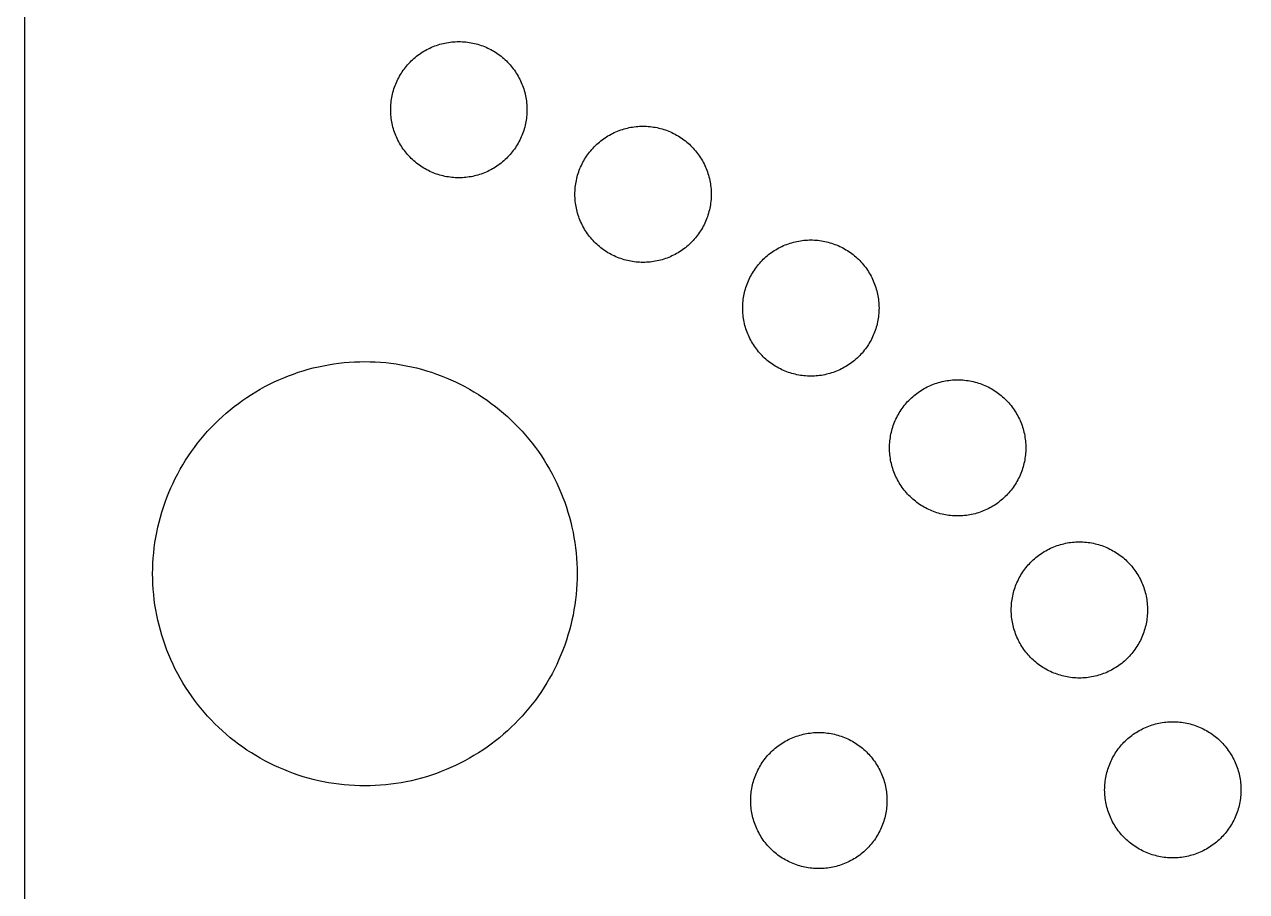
# Model space of a CAD drawing. Extents: x 6 to 66, y 0 to 129.
# Drawn here: x 5.58 to 32.94, y 27.06 to 46.48 of the extents above; entities that cross this region are included whole.
import ezdxf

# ---------------------------------------------------------------- set-up
doc = ezdxf.new("R2010")
doc.units = 0

msp = doc.modelspace()

# ---------------------------------------------------------------- linework, layer by layer
at = {"color": 34, "true_color": 0x008000}
for points in [[(5.583936, 0.3175, 0), (66.204084, 0.3175, 0), (66.204084, 128.817624, 0), (5.583936, 128.817624, 0), (5.583936, 0.3175, 0)], [(13.781786, 44.569634, 0), (13.782294, 44.609004, 0), (13.783818, 44.64812, 0), (13.786358, 44.687236, 0), (13.789914, 44.726352, 0), (13.794486, 44.765468, 0), (13.800074, 44.80433, 0), (13.806424, 44.842938, 0), (13.814044, 44.881546, 0), (13.82268, 44.9199, 0), (13.832078, 44.958, 0), (13.842492, 44.995846, 0), (13.853922, 45.033438, 0), (13.866368, 45.070776, 0), (13.87983, 45.107606, 0), (13.894054, 45.144182, 0), (13.909294, 45.18025, 0), (13.92555, 45.216064, 0), (13.942568, 45.25137, 0), (13.960602, 45.286422, 0), (13.979652, 45.320712, 0), (13.999464, 45.354748, 0), (14.020038, 45.388022, 0), (14.041628, 45.421042, 0), (14.06398, 45.4533, 0), (14.087094, 45.48505, 0), (14.11097, 45.516038, 0), (14.135862, 45.546518, 0), (14.161262, 45.57649, 0), (14.187678, 45.605446, 0), (14.214602, 45.633894, 0), (14.242542, 45.661834, 0), (14.27099, 45.688758, 0), (14.299946, 45.715174, 0), (14.329918, 45.740574, 0), (14.360398, 45.765466, 0), (14.391386, 45.789342, 0), (14.423136, 45.812456, 0), (14.455394, 45.834808, 0), (14.488414, 45.856398, 0), (14.521688, 45.876972, 0), (14.555724, 45.896784, 0), (14.590014, 45.915834, 0), (14.625066, 45.933868, 0), (14.660372, 45.950886, 0), (14.696186, 45.967142, 0), (14.732254, 45.982382, 0), (14.76883, 45.996606, 0), (14.80566, 46.010068, 0), (14.842998, 46.022514, 0), (14.88059, 46.033944, 0), (14.918436, 46.044358, 0), (14.956536, 46.053756, 0), (14.99489, 46.062392, 0), (15.033498, 46.070012, 0), (15.072106, 46.076362, 0), (15.110968, 46.08195, 0), (15.150084, 46.086522, 0), (15.1892, 46.090078, 0), (15.228316, 46.092618, 0), (15.267432, 46.094142, 0), (15.306802, 46.09465, 0), (15.346172, 46.094142, 0), (15.385288, 46.092618, 0), (15.424404, 46.090078, 0), (15.46352, 46.086522, 0), (15.502636, 46.08195, 0), (15.541498, 46.076362, 0), (15.580106, 46.070012, 0), (15.618714, 46.062392, 0), (15.657068, 46.053756, 0), (15.695168, 46.044358, 0), (15.733014, 46.033944, 0), (15.770606, 46.022514, 0), (15.807944, 46.010068, 0), (15.844774, 45.996606, 0), (15.88135, 45.982382, 0), (15.917418, 45.967142, 0), (15.953232, 45.950886, 0), (15.988538, 45.933868, 0), (16.02359, 45.915834, 0), (16.05788, 45.896784, 0), (16.091916, 45.876972, 0), (16.12519, 45.856398, 0), (16.15821, 45.834808, 0), (16.190468, 45.812456, 0), (16.222218, 45.789342, 0), (16.253206, 45.765466, 0), (16.283686, 45.740574, 0), (16.313658, 45.715174, 0), (16.342614, 45.688758, 0), (16.371062, 45.661834, 0), (16.399002, 45.633894, 0), (16.425926, 45.605446, 0), (16.452342, 45.57649, 0), (16.477742, 45.546518, 0), (16.502634, 45.516038, 0), (16.52651, 45.48505, 0), (16.549624, 45.4533, 0), (16.571976, 45.421042, 0), (16.593566, 45.388022, 0), (16.61414, 45.354748, 0), (16.633952, 45.320712, 0), (16.653002, 45.286422, 0), (16.671036, 45.25137, 0), (16.688054, 45.216064, 0), (16.70431, 45.18025, 0), (16.71955, 45.144182, 0), (16.733774, 45.107606, 0), (16.747236, 45.070776, 0), (16.759682, 45.033438, 0), (16.771112, 44.995846, 0), (16.781526, 44.958, 0), (16.790924, 44.9199, 0), (16.79956, 44.881546, 0), (16.80718, 44.842938, 0), (16.81353, 44.80433, 0), (16.819118, 44.765468, 0), (16.82369, 44.726352, 0), (16.827246, 44.687236, 0), (16.829786, 44.64812, 0), (16.83131, 44.609004, 0), (16.831818, 44.569634, 0), (16.83131, 44.530264, 0), (16.829786, 44.491148, 0), (16.827246, 44.452032, 0), (16.82369, 44.412916, 0), (16.819118, 44.3738, 0), (16.81353, 44.334938, 0), (16.80718, 44.29633, 0), (16.79956, 44.257722, 0), (16.790924, 44.219368, 0), (16.781526, 44.181268, 0), (16.771112, 44.143422, 0), (16.759682, 44.10583, 0), (16.747236, 44.068492, 0), (16.733774, 44.031662, 0), (16.71955, 43.995086, 0), (16.70431, 43.959018, 0), (16.688054, 43.923204, 0), (16.671036, 43.887898, 0), (16.653002, 43.852846, 0), (16.633952, 43.818556, 0), (16.61414, 43.78452, 0), (16.593566, 43.751246, 0), (16.571976, 43.718226, 0), (16.549624, 43.685968, 0), (16.52651, 43.654218, 0), (16.502634, 43.62323, 0), (16.477742, 43.59275, 0), (16.452342, 43.562778, 0), (16.425926, 43.533822, 0), (16.399002, 43.505374, 0), (16.371062, 43.477434, 0), (16.342614, 43.45051, 0), (16.313658, 43.424094, 0), (16.283686, 43.398694, 0), (16.253206, 43.373802, 0), (16.222218, 43.349926, 0), (16.190468, 43.326812, 0), (16.15821, 43.30446, 0), (16.12519, 43.28287, 0), (16.091916, 43.262296, 0), (16.05788, 43.242484, 0), (16.02359, 43.223434, 0), (15.988538, 43.2054, 0), (15.953232, 43.188382, 0), (15.917418, 43.172126, 0), (15.88135, 43.156886, 0), (15.844774, 43.142662, 0), (15.807944, 43.1292, 0), (15.770606, 43.116754, 0), (15.733014, 43.105324, 0), (15.695168, 43.09491, 0), (15.657068, 43.085512, 0), (15.618714, 43.076876, 0), (15.580106, 43.069256, 0), (15.541498, 43.062906, 0), (15.502636, 43.057318, 0), (15.46352, 43.052746, 0), (15.424404, 43.04919, 0), (15.385288, 43.04665, 0), (15.346172, 43.045126, 0), (15.306802, 43.044618, 0), (15.267432, 43.045126, 0), (15.228316, 43.04665, 0), (15.1892, 43.04919, 0), (15.150084, 43.052746, 0), (15.110968, 43.057318, 0), (15.072106, 43.062906, 0), (15.033498, 43.069256, 0), (14.99489, 43.076876, 0), (14.956536, 43.085512, 0), (14.918436, 43.09491, 0), (14.88059, 43.105324, 0), (14.842998, 43.116754, 0), (14.80566, 43.1292, 0), (14.76883, 43.142662, 0), (14.732254, 43.156886, 0), (14.696186, 43.172126, 0), (14.660372, 43.188382, 0), (14.625066, 43.2054, 0), (14.590014, 43.223434, 0), (14.555724, 43.242484, 0), (14.521688, 43.262296, 0), (14.488414, 43.28287, 0), (14.455394, 43.30446, 0), (14.423136, 43.326812, 0), (14.391386, 43.349926, 0), (14.360398, 43.373802, 0), (14.329918, 43.398694, 0), (14.299946, 43.424094, 0), (14.27099, 43.45051, 0), (14.242542, 43.477434, 0), (14.214602, 43.505374, 0), (14.187678, 43.533822, 0), (14.161262, 43.562778, 0), (14.135862, 43.59275, 0), (14.11097, 43.62323, 0), (14.087094, 43.654218, 0), (14.06398, 43.685968, 0), (14.041628, 43.718226, 0), (14.020038, 43.751246, 0), (13.999464, 43.78452, 0), (13.979652, 43.818556, 0), (13.960602, 43.852846, 0), (13.942568, 43.887898, 0), (13.92555, 43.923204, 0), (13.909294, 43.959018, 0), (13.894054, 43.995086, 0), (13.87983, 44.031662, 0), (13.866368, 44.068492, 0), (13.853922, 44.10583, 0), (13.842492, 44.143422, 0), (13.832078, 44.181268, 0), (13.82268, 44.219368, 0), (13.814044, 44.257722, 0), (13.806424, 44.29633, 0), (13.800074, 44.334938, 0), (13.794486, 44.3738, 0), (13.789914, 44.412916, 0), (13.786358, 44.452032, 0), (13.783818, 44.491148, 0), (13.782294, 44.530264, 0), (13.781786, 44.569634, 0)], [(17.905476, 42.674794, 0), (17.905984, 42.714164, 0), (17.907508, 42.75328, 0), (17.910048, 42.792396, 0), (17.913604, 42.831512, 0), (17.918176, 42.870628, 0), (17.923764, 42.90949, 0), (17.930114, 42.948098, 0), (17.937734, 42.986706, 0), (17.94637, 43.02506, 0), (17.955768, 43.06316, 0), (17.966182, 43.101006, 0), (17.977612, 43.138598, 0), (17.990058, 43.175936, 0), (18.00352, 43.212766, 0), (18.017744, 43.249342, 0), (18.032984, 43.28541, 0), (18.04924, 43.321224, 0), (18.066258, 43.35653, 0), (18.084292, 43.391582, 0), (18.103342, 43.425872, 0), (18.123154, 43.459908, 0), (18.143728, 43.493182, 0), (18.165318, 43.526202, 0), (18.18767, 43.55846, 0), (18.210784, 43.59021, 0), (18.23466, 43.621198, 0), (18.259552, 43.651678, 0), (18.284952, 43.68165, 0), (18.311368, 43.710606, 0), (18.338292, 43.739054, 0), (18.366232, 43.766994, 0), (18.39468, 43.793918, 0), (18.423636, 43.820334, 0), (18.453608, 43.845734, 0), (18.484088, 43.870626, 0), (18.515076, 43.894502, 0), (18.546826, 43.917616, 0), (18.579084, 43.939968, 0), (18.612104, 43.961558, 0), (18.645378, 43.982132, 0), (18.679414, 44.001944, 0), (18.713704, 44.020994, 0), (18.748756, 44.039028, 0), (18.784062, 44.056046, 0), (18.819876, 44.072302, 0), (18.855944, 44.087542, 0), (18.89252, 44.101766, 0), (18.92935, 44.115228, 0), (18.966688, 44.127674, 0), (19.00428, 44.139104, 0), (19.042126, 44.149518, 0), (19.080226, 44.158916, 0), (19.11858, 44.167552, 0), (19.157188, 44.175172, 0), (19.195796, 44.181522, 0), (19.234658, 44.18711, 0), (19.273774, 44.191682, 0), (19.31289, 44.195238, 0), (19.352006, 44.197778, 0), (19.391122, 44.199302, 0), (19.430492, 44.19981, 0), (19.469862, 44.199302, 0), (19.508978, 44.197778, 0), (19.548094, 44.195238, 0), (19.58721, 44.191682, 0), (19.626326, 44.18711, 0), (19.665188, 44.181522, 0), (19.703796, 44.175172, 0), (19.742404, 44.167552, 0), (19.780758, 44.158916, 0), (19.818858, 44.149518, 0), (19.856704, 44.139104, 0), (19.894296, 44.127674, 0), (19.931634, 44.115228, 0), (19.968464, 44.101766, 0), (20.00504, 44.087542, 0), (20.041108, 44.072302, 0), (20.076922, 44.056046, 0), (20.112228, 44.039028, 0), (20.14728, 44.020994, 0), (20.18157, 44.001944, 0), (20.215606, 43.982132, 0), (20.24888, 43.961558, 0), (20.2819, 43.939968, 0), (20.314158, 43.917616, 0), (20.345908, 43.894502, 0), (20.376896, 43.870626, 0), (20.407376, 43.845734, 0), (20.437348, 43.820334, 0), (20.466304, 43.793918, 0), (20.494752, 43.766994, 0), (20.522692, 43.739054, 0), (20.549616, 43.710606, 0), (20.576032, 43.68165, 0), (20.601432, 43.651678, 0), (20.626324, 43.621198, 0), (20.6502, 43.59021, 0), (20.673314, 43.55846, 0), (20.695666, 43.526202, 0), (20.717256, 43.493182, 0), (20.73783, 43.459908, 0), (20.757642, 43.425872, 0), (20.776692, 43.391582, 0), (20.794726, 43.35653, 0), (20.811744, 43.321224, 0), (20.828, 43.28541, 0), (20.84324, 43.249342, 0), (20.857464, 43.212766, 0), (20.870926, 43.175936, 0), (20.883372, 43.138598, 0), (20.894802, 43.101006, 0), (20.905216, 43.06316, 0), (20.914614, 43.02506, 0), (20.92325, 42.986706, 0), (20.93087, 42.948098, 0), (20.93722, 42.90949, 0), (20.942808, 42.870628, 0), (20.94738, 42.831512, 0), (20.950936, 42.792396, 0), (20.953476, 42.75328, 0), (20.955, 42.714164, 0), (20.955508, 42.674794, 0), (20.955, 42.635424, 0), (20.953476, 42.596308, 0), (20.950936, 42.557192, 0), (20.94738, 42.518076, 0), (20.942808, 42.47896, 0), (20.93722, 42.440098, 0), (20.93087, 42.40149, 0), (20.92325, 42.362882, 0), (20.914614, 42.324528, 0), (20.905216, 42.286428, 0), (20.894802, 42.248582, 0), (20.883372, 42.21099, 0), (20.870926, 42.173652, 0), (20.857464, 42.136822, 0), (20.84324, 42.100246, 0), (20.828, 42.064178, 0), (20.811744, 42.028364, 0), (20.794726, 41.993058, 0), (20.776692, 41.958006, 0), (20.757642, 41.923716, 0), (20.73783, 41.88968, 0), (20.717256, 41.856406, 0), (20.695666, 41.823386, 0), (20.673314, 41.791128, 0), (20.6502, 41.759378, 0), (20.626324, 41.72839, 0), (20.601432, 41.69791, 0), (20.576032, 41.667938, 0), (20.549616, 41.638982, 0), (20.522692, 41.610534, 0), (20.494752, 41.582594, 0), (20.466304, 41.55567, 0), (20.437348, 41.529254, 0), (20.407376, 41.503854, 0), (20.376896, 41.478962, 0), (20.345908, 41.455086, 0), (20.314158, 41.431972, 0), (20.2819, 41.40962, 0), (20.24888, 41.38803, 0), (20.215606, 41.367456, 0), (20.18157, 41.347644, 0), (20.14728, 41.328594, 0), (20.112228, 41.31056, 0), (20.076922, 41.293542, 0), (20.041108, 41.277286, 0), (20.00504, 41.262046, 0), (19.968464, 41.247822, 0), (19.931634, 41.23436, 0), (19.894296, 41.221914, 0), (19.856704, 41.210484, 0), (19.818858, 41.20007, 0), (19.780758, 41.190672, 0), (19.742404, 41.182036, 0), (19.703796, 41.174416, 0), (19.665188, 41.168066, 0), (19.626326, 41.162478, 0), (19.58721, 41.157906, 0), (19.548094, 41.15435, 0), (19.508978, 41.15181, 0), (19.469862, 41.150286, 0), (19.430492, 41.149778, 0), (19.391122, 41.150286, 0), (19.352006, 41.15181, 0), (19.31289, 41.15435, 0), (19.273774, 41.157906, 0), (19.234658, 41.162478, 0), (19.195796, 41.168066, 0), (19.157188, 41.174416, 0), (19.11858, 41.182036, 0), (19.080226, 41.190672, 0), (19.042126, 41.20007, 0), (19.00428, 41.210484, 0), (18.966688, 41.221914, 0), (18.92935, 41.23436, 0), (18.89252, 41.247822, 0), (18.855944, 41.262046, 0), (18.819876, 41.277286, 0), (18.784062, 41.293542, 0), (18.748756, 41.31056, 0), (18.713704, 41.328594, 0), (18.679414, 41.347644, 0), (18.645378, 41.367456, 0), (18.612104, 41.38803, 0), (18.579084, 41.40962, 0), (18.546826, 41.431972, 0), (18.515076, 41.455086, 0), (18.484088, 41.478962, 0), (18.453608, 41.503854, 0), (18.423636, 41.529254, 0), (18.39468, 41.55567, 0), (18.366232, 41.582594, 0), (18.338292, 41.610534, 0), (18.311368, 41.638982, 0), (18.284952, 41.667938, 0), (18.259552, 41.69791, 0), (18.23466, 41.72839, 0), (18.210784, 41.759378, 0), (18.18767, 41.791128, 0), (18.165318, 41.823386, 0), (18.143728, 41.856406, 0), (18.123154, 41.88968, 0), (18.103342, 41.923716, 0), (18.084292, 41.958006, 0), (18.066258, 41.993058, 0), (18.04924, 42.028364, 0), (18.032984, 42.064178, 0), (18.017744, 42.100246, 0), (18.00352, 42.136822, 0), (17.990058, 42.173652, 0), (17.977612, 42.21099, 0), (17.966182, 42.248582, 0), (17.955768, 42.286428, 0), (17.94637, 42.324528, 0), (17.937734, 42.362882, 0), (17.930114, 42.40149, 0), (17.923764, 42.440098, 0), (17.918176, 42.47896, 0), (17.913604, 42.518076, 0), (17.910048, 42.557192, 0), (17.907508, 42.596308, 0), (17.905984, 42.635424, 0), (17.905476, 42.674794, 0)], [(21.661374, 40.12692, 0), (21.661882, 40.16629, 0), (21.663406, 40.205406, 0), (21.665946, 40.244522, 0), (21.669502, 40.283638, 0), (21.674074, 40.322754, 0), (21.679662, 40.361616, 0), (21.686012, 40.400224, 0), (21.693632, 40.438832, 0), (21.702268, 40.477186, 0), (21.711666, 40.515286, 0), (21.72208, 40.553132, 0), (21.73351, 40.590724, 0), (21.745956, 40.628062, 0), (21.759418, 40.664892, 0), (21.773642, 40.701468, 0), (21.788882, 40.737536, 0), (21.805138, 40.77335, 0), (21.822156, 40.808656, 0), (21.84019, 40.843708, 0), (21.85924, 40.877998, 0), (21.879052, 40.912034, 0), (21.899626, 40.945308, 0), (21.921216, 40.978328, 0), (21.943568, 41.010586, 0), (21.966682, 41.042336, 0), (21.990558, 41.073324, 0), (22.01545, 41.103804, 0), (22.04085, 41.133776, 0), (22.067266, 41.162732, 0), (22.09419, 41.19118, 0), (22.12213, 41.21912, 0), (22.150578, 41.246044, 0), (22.179534, 41.27246, 0), (22.209506, 41.29786, 0), (22.239986, 41.322752, 0), (22.270974, 41.346628, 0), (22.302724, 41.369742, 0), (22.334982, 41.392094, 0), (22.368002, 41.413684, 0), (22.401276, 41.434258, 0), (22.435312, 41.45407, 0), (22.469602, 41.47312, 0), (22.504654, 41.491154, 0), (22.53996, 41.508172, 0), (22.575774, 41.524428, 0), (22.611842, 41.539668, 0), (22.648418, 41.553892, 0), (22.685248, 41.567354, 0), (22.722586, 41.5798, 0), (22.760178, 41.59123, 0), (22.798024, 41.601644, 0), (22.836124, 41.611042, 0), (22.874478, 41.619678, 0), (22.913086, 41.627298, 0), (22.951694, 41.633648, 0), (22.990556, 41.639236, 0), (23.029672, 41.643808, 0), (23.068788, 41.647364, 0), (23.107904, 41.649904, 0), (23.14702, 41.651428, 0), (23.18639, 41.651936, 0), (23.22576, 41.651428, 0), (23.264876, 41.649904, 0), (23.303992, 41.647364, 0), (23.343108, 41.643808, 0), (23.382224, 41.639236, 0), (23.421086, 41.633648, 0), (23.459694, 41.627298, 0), (23.498302, 41.619678, 0), (23.536656, 41.611042, 0), (23.574756, 41.601644, 0), (23.612602, 41.59123, 0), (23.650194, 41.5798, 0), (23.687532, 41.567354, 0), (23.724362, 41.553892, 0), (23.760938, 41.539668, 0), (23.797006, 41.524428, 0), (23.83282, 41.508172, 0), (23.868126, 41.491154, 0), (23.903178, 41.47312, 0), (23.937468, 41.45407, 0), (23.971504, 41.434258, 0), (24.004778, 41.413684, 0), (24.037798, 41.392094, 0), (24.070056, 41.369742, 0), (24.101806, 41.346628, 0), (24.132794, 41.322752, 0), (24.163274, 41.29786, 0), (24.193246, 41.27246, 0), (24.222202, 41.246044, 0), (24.25065, 41.21912, 0), (24.27859, 41.19118, 0), (24.305514, 41.162732, 0), (24.33193, 41.133776, 0), (24.35733, 41.103804, 0), (24.382222, 41.073324, 0), (24.406098, 41.042336, 0), (24.429212, 41.010586, 0), (24.451564, 40.978328, 0), (24.473154, 40.945308, 0), (24.493728, 40.912034, 0), (24.51354, 40.877998, 0), (24.53259, 40.843708, 0), (24.550624, 40.808656, 0), (24.567642, 40.77335, 0), (24.583898, 40.737536, 0), (24.599138, 40.701468, 0), (24.613362, 40.664892, 0), (24.626824, 40.628062, 0), (24.63927, 40.590724, 0), (24.6507, 40.553132, 0), (24.661114, 40.515286, 0), (24.670512, 40.477186, 0), (24.679148, 40.438832, 0), (24.686768, 40.400224, 0), (24.693118, 40.361616, 0), (24.698706, 40.322754, 0), (24.703278, 40.283638, 0), (24.706834, 40.244522, 0), (24.709374, 40.205406, 0), (24.710898, 40.16629, 0), (24.711406, 40.12692, 0), (24.710898, 40.08755, 0), (24.709374, 40.048434, 0), (24.706834, 40.009318, 0), (24.703278, 39.970202, 0), (24.698706, 39.931086, 0), (24.693118, 39.892224, 0), (24.686768, 39.853616, 0), (24.679148, 39.815008, 0), (24.670512, 39.776654, 0), (24.661114, 39.738554, 0), (24.6507, 39.700708, 0), (24.63927, 39.663116, 0), (24.626824, 39.625778, 0), (24.613362, 39.588948, 0), (24.599138, 39.552372, 0), (24.583898, 39.516304, 0), (24.567642, 39.48049, 0), (24.550624, 39.445184, 0), (24.53259, 39.410132, 0), (24.51354, 39.375842, 0), (24.493728, 39.341806, 0), (24.473154, 39.308532, 0), (24.451564, 39.275512, 0), (24.429212, 39.243254, 0), (24.406098, 39.211504, 0), (24.382222, 39.180516, 0), (24.35733, 39.150036, 0), (24.33193, 39.120064, 0), (24.305514, 39.091108, 0), (24.27859, 39.06266, 0), (24.25065, 39.03472, 0), (24.222202, 39.007796, 0), (24.193246, 38.98138, 0), (24.163274, 38.95598, 0), (24.132794, 38.931088, 0), (24.101806, 38.907212, 0), (24.070056, 38.884098, 0), (24.037798, 38.861746, 0), (24.004778, 38.840156, 0), (23.971504, 38.819582, 0), (23.937468, 38.79977, 0), (23.903178, 38.78072, 0), (23.868126, 38.762686, 0), (23.83282, 38.745668, 0), (23.797006, 38.729412, 0), (23.760938, 38.714172, 0), (23.724362, 38.699948, 0), (23.687532, 38.686486, 0), (23.650194, 38.67404, 0), (23.612602, 38.66261, 0), (23.574756, 38.652196, 0), (23.536656, 38.642798, 0), (23.498302, 38.634162, 0), (23.459694, 38.626542, 0), (23.421086, 38.620192, 0), (23.382224, 38.614604, 0), (23.343108, 38.610032, 0), (23.303992, 38.606476, 0), (23.264876, 38.603936, 0), (23.22576, 38.602412, 0), (23.18639, 38.601904, 0), (23.14702, 38.602412, 0), (23.107904, 38.603936, 0), (23.068788, 38.606476, 0), (23.029672, 38.610032, 0), (22.990556, 38.614604, 0), (22.951694, 38.620192, 0), (22.913086, 38.626542, 0), (22.874478, 38.634162, 0), (22.836124, 38.642798, 0), (22.798024, 38.652196, 0), (22.760178, 38.66261, 0), (22.722586, 38.67404, 0), (22.685248, 38.686486, 0), (22.648418, 38.699948, 0), (22.611842, 38.714172, 0), (22.575774, 38.729412, 0), (22.53996, 38.745668, 0), (22.504654, 38.762686, 0), (22.469602, 38.78072, 0), (22.435312, 38.79977, 0), (22.401276, 38.819582, 0), (22.368002, 38.840156, 0), (22.334982, 38.861746, 0), (22.302724, 38.884098, 0), (22.270974, 38.907212, 0), (22.239986, 38.931088, 0), (22.209506, 38.95598, 0), (22.179534, 38.98138, 0), (22.150578, 39.007796, 0), (22.12213, 39.03472, 0), (22.09419, 39.06266, 0), (22.067266, 39.091108, 0), (22.04085, 39.120064, 0), (22.01545, 39.150036, 0), (21.990558, 39.180516, 0), (21.966682, 39.211504, 0), (21.943568, 39.243254, 0), (21.921216, 39.275512, 0), (21.899626, 39.308532, 0), (21.879052, 39.341806, 0), (21.85924, 39.375842, 0), (21.84019, 39.410132, 0), (21.822156, 39.445184, 0), (21.805138, 39.48049, 0), (21.788882, 39.516304, 0), (21.773642, 39.552372, 0), (21.759418, 39.588948, 0), (21.745956, 39.625778, 0), (21.73351, 39.663116, 0), (21.72208, 39.700708, 0), (21.711666, 39.738554, 0), (21.702268, 39.776654, 0), (21.693632, 39.815008, 0), (21.686012, 39.853616, 0), (21.679662, 39.892224, 0), (21.674074, 39.931086, 0), (21.669502, 39.970202, 0), (21.665946, 40.009318, 0), (21.663406, 40.048434, 0), (21.661882, 40.08755, 0), (21.661374, 40.12692, 0)], [(8.453882, 34.177478, 0), (8.455406, 34.294064, 0), (8.459724, 34.41065, 0), (8.466836, 34.526982, 0), (8.476742, 34.64306, 0), (8.489696, 34.758884, 0), (8.50519, 34.874454, 0), (8.523732, 34.989516, 0), (8.545068, 35.10407, 0), (8.569198, 35.218116, 0), (8.596122, 35.331654, 0), (8.62584, 35.44443, 0), (8.658352, 35.556444, 0), (8.693658, 35.667442, 0), (8.731504, 35.777678, 0), (8.772144, 35.886898, 0), (8.815578, 35.995356, 0), (8.861298, 36.10229, 0), (8.909812, 36.208462, 0), (8.96112, 36.31311, 0), (9.014714, 36.416742, 0), (9.071102, 36.51885, 0), (9.129776, 36.619434, 0), (9.190736, 36.718748, 0), (9.25449, 36.816538, 0), (9.320276, 36.91255, 0), (9.388602, 37.007038, 0), (9.459214, 37.099748, 0), (9.532112, 37.190934, 0), (9.607042, 37.280088, 0), (9.684258, 37.367464, 0), (9.76376, 37.452808, 0), (9.84504, 37.536374, 0), (9.928606, 37.617654, 0), (10.01395, 37.697156, 0), (10.101326, 37.774372, 0), (10.19048, 37.849302, 0), (10.281666, 37.9222, 0), (10.374376, 37.992812, 0), (10.468864, 38.061138, 0), (10.564876, 38.126924, 0), (10.662666, 38.190678, 0), (10.76198, 38.251638, 0), (10.862564, 38.310312, 0), (10.964672, 38.3667, 0), (11.068304, 38.420294, 0), (11.172952, 38.471602, 0), (11.279124, 38.520116, 0), (11.386058, 38.565836, 0), (11.494516, 38.60927, 0), (11.603736, 38.64991, 0), (11.713972, 38.687756, 0), (11.82497, 38.723062, 0), (11.936984, 38.755574, 0), (12.04976, 38.785292, 0), (12.163298, 38.812216, 0), (12.277344, 38.836346, 0), (12.391898, 38.857682, 0), (12.50696, 38.876224, 0), (12.62253, 38.891718, 0), (12.738354, 38.904672, 0), (12.854432, 38.914578, 0), (12.970764, 38.92169, 0), (13.08735, 38.926008, 0), (13.203936, 38.927532, 0), (13.320522, 38.926008, 0), (13.437108, 38.92169, 0), (13.55344, 38.914578, 0), (13.669518, 38.904672, 0), (13.785342, 38.891718, 0), (13.900912, 38.876224, 0), (14.015974, 38.857682, 0), (14.130528, 38.836346, 0), (14.244574, 38.812216, 0), (14.358112, 38.785292, 0), (14.470888, 38.755574, 0), (14.582902, 38.723062, 0), (14.6939, 38.687756, 0), (14.804136, 38.64991, 0), (14.913356, 38.60927, 0), (15.021814, 38.565836, 0), (15.128748, 38.520116, 0), (15.23492, 38.471602, 0), (15.339568, 38.420294, 0), (15.4432, 38.3667, 0), (15.545308, 38.310312, 0), (15.645892, 38.251638, 0), (15.745206, 38.190678, 0), (15.842996, 38.126924, 0), (15.939008, 38.061138, 0), (16.033496, 37.992812, 0), (16.126206, 37.9222, 0), (16.217392, 37.849302, 0), (16.306546, 37.774372, 0), (16.393922, 37.697156, 0), (16.479266, 37.617654, 0), (16.562832, 37.536374, 0), (16.644112, 37.452808, 0), (16.723614, 37.367464, 0), (16.80083, 37.280088, 0), (16.87576, 37.190934, 0), (16.948658, 37.099748, 0), (17.01927, 37.007038, 0), (17.087596, 36.91255, 0), (17.153382, 36.816538, 0), (17.217136, 36.718748, 0), (17.278096, 36.619434, 0), (17.33677, 36.51885, 0), (17.393158, 36.416742, 0), (17.446752, 36.31311, 0), (17.49806, 36.208462, 0), (17.546574, 36.10229, 0), (17.592294, 35.995356, 0), (17.635728, 35.886898, 0), (17.676368, 35.777678, 0), (17.714214, 35.667442, 0), (17.74952, 35.556444, 0), (17.782032, 35.44443, 0), (17.81175, 35.331654, 0), (17.838674, 35.218116, 0), (17.862804, 35.10407, 0), (17.88414, 34.989516, 0), (17.902682, 34.874454, 0), (17.918176, 34.758884, 0), (17.93113, 34.64306, 0), (17.941036, 34.526982, 0), (17.948148, 34.41065, 0), (17.952466, 34.294064, 0), (17.95399, 34.177478, 0), (17.952466, 34.060892, 0), (17.948148, 33.944306, 0), (17.941036, 33.827974, 0), (17.93113, 33.711896, 0), (17.918176, 33.596072, 0), (17.902682, 33.480502, 0), (17.88414, 33.36544, 0), (17.862804, 33.250886, 0), (17.838674, 33.13684, 0), (17.81175, 33.023302, 0), (17.782032, 32.910526, 0), (17.74952, 32.798512, 0), (17.714214, 32.687514, 0), (17.676368, 32.577278, 0), (17.635728, 32.468058, 0), (17.592294, 32.3596, 0), (17.546574, 32.252666, 0), (17.49806, 32.146494, 0), (17.446752, 32.041846, 0), (17.393158, 31.938214, 0), (17.33677, 31.836106, 0), (17.278096, 31.735522, 0), (17.217136, 31.636208, 0), (17.153382, 31.538418, 0), (17.087596, 31.442406, 0), (17.01927, 31.347918, 0), (16.948658, 31.255208, 0), (16.87576, 31.164022, 0), (16.80083, 31.074868, 0), (16.723614, 30.987492, 0), (16.644112, 30.902148, 0), (16.562832, 30.818582, 0), (16.479266, 30.737302, 0), (16.393922, 30.6578, 0), (16.306546, 30.580584, 0), (16.217392, 30.505654, 0), (16.126206, 30.432756, 0), (16.033496, 30.362144, 0), (15.939008, 30.293818, 0), (15.842996, 30.228032, 0), (15.745206, 30.164278, 0), (15.645892, 30.103318, 0), (15.545308, 30.044644, 0), (15.4432, 29.988256, 0), (15.339568, 29.934662, 0), (15.23492, 29.883354, 0), (15.128748, 29.83484, 0), (15.021814, 29.78912, 0), (14.913356, 29.745686, 0), (14.804136, 29.705046, 0), (14.6939, 29.6672, 0), (14.582902, 29.631894, 0), (14.470888, 29.599382, 0), (14.358112, 29.569664, 0), (14.244574, 29.54274, 0), (14.130528, 29.51861, 0), (14.015974, 29.497274, 0), (13.900912, 29.478732, 0), (13.785342, 29.463238, 0), (13.669518, 29.450284, 0), (13.55344, 29.440378, 0), (13.437108, 29.433266, 0), (13.320522, 29.428948, 0), (13.203936, 29.427424, 0), (13.08735, 29.428948, 0), (12.970764, 29.433266, 0), (12.854432, 29.440378, 0), (12.738354, 29.450284, 0), (12.62253, 29.463238, 0), (12.50696, 29.478732, 0), (12.391898, 29.497274, 0), (12.277344, 29.51861, 0), (12.163298, 29.54274, 0), (12.04976, 29.569664, 0), (11.936984, 29.599382, 0), (11.82497, 29.631894, 0), (11.713972, 29.6672, 0), (11.603736, 29.705046, 0), (11.494516, 29.745686, 0), (11.386058, 29.78912, 0), (11.279124, 29.83484, 0), (11.172952, 29.883354, 0), (11.068304, 29.934662, 0), (10.964672, 29.988256, 0), (10.862564, 30.044644, 0), (10.76198, 30.103318, 0), (10.662666, 30.164278, 0), (10.564876, 30.228032, 0), (10.468864, 30.293818, 0), (10.374376, 30.362144, 0), (10.281666, 30.432756, 0), (10.19048, 30.505654, 0), (10.101326, 30.580584, 0), (10.01395, 30.6578, 0), (9.928606, 30.737302, 0), (9.84504, 30.818582, 0), (9.76376, 30.902148, 0), (9.684258, 30.987492, 0), (9.607042, 31.074868, 0), (9.532112, 31.164022, 0), (9.459214, 31.255208, 0), (9.388602, 31.347918, 0), (9.320276, 31.442406, 0), (9.25449, 31.538418, 0), (9.190736, 31.636208, 0), (9.129776, 31.735522, 0), (9.071102, 31.836106, 0), (9.014714, 31.938214, 0), (8.96112, 32.041846, 0), (8.909812, 32.146494, 0), (8.861298, 32.252666, 0), (8.815578, 32.3596, 0), (8.772144, 32.468058, 0), (8.731504, 32.577278, 0), (8.693658, 32.687514, 0), (8.658352, 32.798512, 0), (8.62584, 32.910526, 0), (8.596122, 33.023302, 0), (8.569198, 33.13684, 0), (8.545068, 33.250886, 0), (8.523732, 33.36544, 0), (8.50519, 33.480502, 0), (8.489696, 33.596072, 0), (8.476742, 33.711896, 0), (8.466836, 33.827974, 0), (8.459724, 33.944306, 0), (8.455406, 34.060892, 0), (8.453882, 34.177478, 0)], [(24.94661, 36.995608, 0), (24.947118, 37.034978, 0), (24.948642, 37.074094, 0), (24.951182, 37.11321, 0), (24.954738, 37.152326, 0), (24.95931, 37.191442, 0), (24.964898, 37.230304, 0), (24.971248, 37.268912, 0), (24.978868, 37.30752, 0), (24.987504, 37.345874, 0), (24.996902, 37.383974, 0), (25.007316, 37.42182, 0), (25.018746, 37.459412, 0), (25.031192, 37.49675, 0), (25.044654, 37.53358, 0), (25.058878, 37.570156, 0), (25.074118, 37.606224, 0), (25.090374, 37.642038, 0), (25.107392, 37.677344, 0), (25.125426, 37.712396, 0), (25.144476, 37.746686, 0), (25.164288, 37.780722, 0), (25.184862, 37.813996, 0), (25.206452, 37.847016, 0), (25.228804, 37.879274, 0), (25.251918, 37.911024, 0), (25.275794, 37.942012, 0), (25.300686, 37.972492, 0), (25.326086, 38.002464, 0), (25.352502, 38.03142, 0), (25.379426, 38.059868, 0), (25.407366, 38.087808, 0), (25.435814, 38.114732, 0), (25.46477, 38.141148, 0), (25.494742, 38.166548, 0), (25.525222, 38.19144, 0), (25.55621, 38.215316, 0), (25.58796, 38.23843, 0), (25.620218, 38.260782, 0), (25.653238, 38.282372, 0), (25.686512, 38.302946, 0), (25.720548, 38.322758, 0), (25.754838, 38.341808, 0), (25.78989, 38.359842, 0), (25.825196, 38.37686, 0), (25.86101, 38.393116, 0), (25.897078, 38.408356, 0), (25.933654, 38.42258, 0), (25.970484, 38.436042, 0), (26.007822, 38.448488, 0), (26.045414, 38.459918, 0), (26.08326, 38.470332, 0), (26.12136, 38.47973, 0), (26.159714, 38.488366, 0), (26.198322, 38.495986, 0), (26.23693, 38.502336, 0), (26.275792, 38.507924, 0), (26.314908, 38.512496, 0), (26.354024, 38.516052, 0), (26.39314, 38.518592, 0), (26.432256, 38.520116, 0), (26.471626, 38.520624, 0), (26.510996, 38.520116, 0), (26.550112, 38.518592, 0), (26.589228, 38.516052, 0), (26.628344, 38.512496, 0), (26.66746, 38.507924, 0), (26.706322, 38.502336, 0), (26.74493, 38.495986, 0), (26.783538, 38.488366, 0), (26.821892, 38.47973, 0), (26.859992, 38.470332, 0), (26.897838, 38.459918, 0), (26.93543, 38.448488, 0), (26.972768, 38.436042, 0), (27.009598, 38.42258, 0), (27.046174, 38.408356, 0), (27.082242, 38.393116, 0), (27.118056, 38.37686, 0), (27.153362, 38.359842, 0), (27.188414, 38.341808, 0), (27.222704, 38.322758, 0), (27.25674, 38.302946, 0), (27.290014, 38.282372, 0), (27.323034, 38.260782, 0), (27.355292, 38.23843, 0), (27.387042, 38.215316, 0), (27.41803, 38.19144, 0), (27.44851, 38.166548, 0), (27.478482, 38.141148, 0), (27.507438, 38.114732, 0), (27.535886, 38.087808, 0), (27.563826, 38.059868, 0), (27.59075, 38.03142, 0), (27.617166, 38.002464, 0), (27.642566, 37.972492, 0), (27.667458, 37.942012, 0), (27.691334, 37.911024, 0), (27.714448, 37.879274, 0), (27.7368, 37.847016, 0), (27.75839, 37.813996, 0), (27.778964, 37.780722, 0), (27.798776, 37.746686, 0), (27.817826, 37.712396, 0), (27.83586, 37.677344, 0), (27.852878, 37.642038, 0), (27.869134, 37.606224, 0), (27.884374, 37.570156, 0), (27.898598, 37.53358, 0), (27.91206, 37.49675, 0), (27.924506, 37.459412, 0), (27.935936, 37.42182, 0), (27.94635, 37.383974, 0), (27.955748, 37.345874, 0), (27.964384, 37.30752, 0), (27.972004, 37.268912, 0), (27.978354, 37.230304, 0), (27.983942, 37.191442, 0), (27.988514, 37.152326, 0), (27.99207, 37.11321, 0), (27.99461, 37.074094, 0), (27.996134, 37.034978, 0), (27.996642, 36.995608, 0), (27.996134, 36.956238, 0), (27.99461, 36.917122, 0), (27.99207, 36.878006, 0), (27.988514, 36.83889, 0), (27.983942, 36.799774, 0), (27.978354, 36.760912, 0), (27.972004, 36.722304, 0), (27.964384, 36.683696, 0), (27.955748, 36.645342, 0), (27.94635, 36.607242, 0), (27.935936, 36.569396, 0), (27.924506, 36.531804, 0), (27.91206, 36.494466, 0), (27.898598, 36.457636, 0), (27.884374, 36.42106, 0), (27.869134, 36.384992, 0), (27.852878, 36.349178, 0), (27.83586, 36.313872, 0), (27.817826, 36.27882, 0), (27.798776, 36.24453, 0), (27.778964, 36.210494, 0), (27.75839, 36.17722, 0), (27.7368, 36.1442, 0), (27.714448, 36.111942, 0), (27.691334, 36.080192, 0), (27.667458, 36.049204, 0), (27.642566, 36.018724, 0), (27.617166, 35.988752, 0), (27.59075, 35.959796, 0), (27.563826, 35.931348, 0), (27.535886, 35.903408, 0), (27.507438, 35.876484, 0), (27.478482, 35.850068, 0), (27.44851, 35.824668, 0), (27.41803, 35.799776, 0), (27.387042, 35.7759, 0), (27.355292, 35.752786, 0), (27.323034, 35.730434, 0), (27.290014, 35.708844, 0), (27.25674, 35.68827, 0), (27.222704, 35.668458, 0), (27.188414, 35.649408, 0), (27.153362, 35.631374, 0), (27.118056, 35.614356, 0), (27.082242, 35.5981, 0), (27.046174, 35.58286, 0), (27.009598, 35.568636, 0), (26.972768, 35.555174, 0), (26.93543, 35.542728, 0), (26.897838, 35.531298, 0), (26.859992, 35.520884, 0), (26.821892, 35.511486, 0), (26.783538, 35.50285, 0), (26.74493, 35.49523, 0), (26.706322, 35.48888, 0), (26.66746, 35.483292, 0), (26.628344, 35.47872, 0), (26.589228, 35.475164, 0), (26.550112, 35.472624, 0), (26.510996, 35.4711, 0), (26.471626, 35.470592, 0), (26.432256, 35.4711, 0), (26.39314, 35.472624, 0), (26.354024, 35.475164, 0), (26.314908, 35.47872, 0), (26.275792, 35.483292, 0), (26.23693, 35.48888, 0), (26.198322, 35.49523, 0), (26.159714, 35.50285, 0), (26.12136, 35.511486, 0), (26.08326, 35.520884, 0), (26.045414, 35.531298, 0), (26.007822, 35.542728, 0), (25.970484, 35.555174, 0), (25.933654, 35.568636, 0), (25.897078, 35.58286, 0), (25.86101, 35.5981, 0), (25.825196, 35.614356, 0), (25.78989, 35.631374, 0), (25.754838, 35.649408, 0), (25.720548, 35.668458, 0), (25.686512, 35.68827, 0), (25.653238, 35.708844, 0), (25.620218, 35.730434, 0), (25.58796, 35.752786, 0), (25.55621, 35.7759, 0), (25.525222, 35.799776, 0), (25.494742, 35.824668, 0), (25.46477, 35.850068, 0), (25.435814, 35.876484, 0), (25.407366, 35.903408, 0), (25.379426, 35.931348, 0), (25.352502, 35.959796, 0), (25.326086, 35.988752, 0), (25.300686, 36.018724, 0), (25.275794, 36.049204, 0), (25.251918, 36.080192, 0), (25.228804, 36.111942, 0), (25.206452, 36.1442, 0), (25.184862, 36.17722, 0), (25.164288, 36.210494, 0), (25.144476, 36.24453, 0), (25.125426, 36.27882, 0), (25.107392, 36.313872, 0), (25.090374, 36.349178, 0), (25.074118, 36.384992, 0), (25.058878, 36.42106, 0), (25.044654, 36.457636, 0), (25.031192, 36.494466, 0), (25.018746, 36.531804, 0), (25.007316, 36.569396, 0), (24.996902, 36.607242, 0), (24.987504, 36.645342, 0), (24.978868, 36.683696, 0), (24.971248, 36.722304, 0), (24.964898, 36.760912, 0), (24.95931, 36.799774, 0), (24.954738, 36.83889, 0), (24.951182, 36.878006, 0), (24.948642, 36.917122, 0), (24.947118, 36.956238, 0), (24.94661, 36.995608, 0)], [(27.671522, 33.366202, 0), (27.67203, 33.405572, 0), (27.673554, 33.444688, 0), (27.676094, 33.483804, 0), (27.67965, 33.52292, 0), (27.684222, 33.562036, 0), (27.68981, 33.600898, 0), (27.69616, 33.639506, 0), (27.70378, 33.678114, 0), (27.712416, 33.716468, 0), (27.721814, 33.754568, 0), (27.732228, 33.792414, 0), (27.743658, 33.830006, 0), (27.756104, 33.867344, 0), (27.769566, 33.904174, 0), (27.78379, 33.94075, 0), (27.79903, 33.976818, 0), (27.815286, 34.012632, 0), (27.832304, 34.047938, 0), (27.850338, 34.08299, 0), (27.869388, 34.11728, 0), (27.8892, 34.151316, 0), (27.909774, 34.18459, 0), (27.931364, 34.21761, 0), (27.953716, 34.249868, 0), (27.97683, 34.281618, 0), (28.000706, 34.312606, 0), (28.025598, 34.343086, 0), (28.050998, 34.373058, 0), (28.077414, 34.402014, 0), (28.104338, 34.430462, 0), (28.132278, 34.458402, 0), (28.160726, 34.485326, 0), (28.189682, 34.511742, 0), (28.219654, 34.537142, 0), (28.250134, 34.562034, 0), (28.281122, 34.58591, 0), (28.312872, 34.609024, 0), (28.34513, 34.631376, 0), (28.37815, 34.652966, 0), (28.411424, 34.67354, 0), (28.44546, 34.693352, 0), (28.47975, 34.712402, 0), (28.514802, 34.730436, 0), (28.550108, 34.747454, 0), (28.585922, 34.76371, 0), (28.62199, 34.77895, 0), (28.658566, 34.793174, 0), (28.695396, 34.806636, 0), (28.732734, 34.819082, 0), (28.770326, 34.830512, 0), (28.808172, 34.840926, 0), (28.846272, 34.850324, 0), (28.884626, 34.85896, 0), (28.923234, 34.86658, 0), (28.961842, 34.87293, 0), (29.000704, 34.878518, 0), (29.03982, 34.88309, 0), (29.078936, 34.886646, 0), (29.118052, 34.889186, 0), (29.157168, 34.89071, 0), (29.196538, 34.891218, 0), (29.235908, 34.89071, 0), (29.275024, 34.889186, 0), (29.31414, 34.886646, 0), (29.353256, 34.88309, 0), (29.392372, 34.878518, 0), (29.431234, 34.87293, 0), (29.469842, 34.86658, 0), (29.50845, 34.85896, 0), (29.546804, 34.850324, 0), (29.584904, 34.840926, 0), (29.62275, 34.830512, 0), (29.660342, 34.819082, 0), (29.69768, 34.806636, 0), (29.73451, 34.793174, 0), (29.771086, 34.77895, 0), (29.807154, 34.76371, 0), (29.842968, 34.747454, 0), (29.878274, 34.730436, 0), (29.913326, 34.712402, 0), (29.947616, 34.693352, 0), (29.981652, 34.67354, 0), (30.014926, 34.652966, 0), (30.047946, 34.631376, 0), (30.080204, 34.609024, 0), (30.111954, 34.58591, 0), (30.142942, 34.562034, 0), (30.173422, 34.537142, 0), (30.203394, 34.511742, 0), (30.23235, 34.485326, 0), (30.260798, 34.458402, 0), (30.288738, 34.430462, 0), (30.315662, 34.402014, 0), (30.342078, 34.373058, 0), (30.367478, 34.343086, 0), (30.39237, 34.312606, 0), (30.416246, 34.281618, 0), (30.43936, 34.249868, 0), (30.461712, 34.21761, 0), (30.483302, 34.18459, 0), (30.503876, 34.151316, 0), (30.523688, 34.11728, 0), (30.542738, 34.08299, 0), (30.560772, 34.047938, 0), (30.57779, 34.012632, 0), (30.594046, 33.976818, 0), (30.609286, 33.94075, 0), (30.62351, 33.904174, 0), (30.636972, 33.867344, 0), (30.649418, 33.830006, 0), (30.660848, 33.792414, 0), (30.671262, 33.754568, 0), (30.68066, 33.716468, 0), (30.689296, 33.678114, 0), (30.696916, 33.639506, 0), (30.703266, 33.600898, 0), (30.708854, 33.562036, 0), (30.713426, 33.52292, 0), (30.716982, 33.483804, 0), (30.719522, 33.444688, 0), (30.721046, 33.405572, 0), (30.721554, 33.366202, 0), (30.721046, 33.326832, 0), (30.719522, 33.287716, 0), (30.716982, 33.2486, 0), (30.713426, 33.209484, 0), (30.708854, 33.170368, 0), (30.703266, 33.131506, 0), (30.696916, 33.092898, 0), (30.689296, 33.05429, 0), (30.68066, 33.015936, 0), (30.671262, 32.977836, 0), (30.660848, 32.93999, 0), (30.649418, 32.902398, 0), (30.636972, 32.86506, 0), (30.62351, 32.82823, 0), (30.609286, 32.791654, 0), (30.594046, 32.755586, 0), (30.57779, 32.719772, 0), (30.560772, 32.684466, 0), (30.542738, 32.649414, 0), (30.523688, 32.615124, 0), (30.503876, 32.581088, 0), (30.483302, 32.547814, 0), (30.461712, 32.514794, 0), (30.43936, 32.482536, 0), (30.416246, 32.450786, 0), (30.39237, 32.419798, 0), (30.367478, 32.389318, 0), (30.342078, 32.359346, 0), (30.315662, 32.33039, 0), (30.288738, 32.301942, 0), (30.260798, 32.274002, 0), (30.23235, 32.247078, 0), (30.203394, 32.220662, 0), (30.173422, 32.195262, 0), (30.142942, 32.17037, 0), (30.111954, 32.146494, 0), (30.080204, 32.12338, 0), (30.047946, 32.101028, 0), (30.014926, 32.079438, 0), (29.981652, 32.058864, 0), (29.947616, 32.039052, 0), (29.913326, 32.020002, 0), (29.878274, 32.001968, 0), (29.842968, 31.98495, 0), (29.807154, 31.968694, 0), (29.771086, 31.953454, 0), (29.73451, 31.93923, 0), (29.69768, 31.925768, 0), (29.660342, 31.913322, 0), (29.62275, 31.901892, 0), (29.584904, 31.891478, 0), (29.546804, 31.88208, 0), (29.50845, 31.873444, 0), (29.469842, 31.865824, 0), (29.431234, 31.859474, 0), (29.392372, 31.853886, 0), (29.353256, 31.849314, 0), (29.31414, 31.845758, 0), (29.275024, 31.843218, 0), (29.235908, 31.841694, 0), (29.196538, 31.841186, 0), (29.157168, 31.841694, 0), (29.118052, 31.843218, 0), (29.078936, 31.845758, 0), (29.03982, 31.849314, 0), (29.000704, 31.853886, 0), (28.961842, 31.859474, 0), (28.923234, 31.865824, 0), (28.884626, 31.873444, 0), (28.846272, 31.88208, 0), (28.808172, 31.891478, 0), (28.770326, 31.901892, 0), (28.732734, 31.913322, 0), (28.695396, 31.925768, 0), (28.658566, 31.93923, 0), (28.62199, 31.953454, 0), (28.585922, 31.968694, 0), (28.550108, 31.98495, 0), (28.514802, 32.001968, 0), (28.47975, 32.020002, 0), (28.44546, 32.039052, 0), (28.411424, 32.058864, 0), (28.37815, 32.079438, 0), (28.34513, 32.101028, 0), (28.312872, 32.12338, 0), (28.281122, 32.146494, 0), (28.250134, 32.17037, 0), (28.219654, 32.195262, 0), (28.189682, 32.220662, 0), (28.160726, 32.247078, 0), (28.132278, 32.274002, 0), (28.104338, 32.301942, 0), (28.077414, 32.33039, 0), (28.050998, 32.359346, 0), (28.025598, 32.389318, 0), (28.000706, 32.419798, 0), (27.97683, 32.450786, 0), (27.953716, 32.482536, 0), (27.931364, 32.514794, 0), (27.909774, 32.547814, 0), (27.8892, 32.581088, 0), (27.869388, 32.615124, 0), (27.850338, 32.649414, 0), (27.832304, 32.684466, 0), (27.815286, 32.719772, 0), (27.79903, 32.755586, 0), (27.78379, 32.791654, 0), (27.769566, 32.82823, 0), (27.756104, 32.86506, 0), (27.743658, 32.902398, 0), (27.732228, 32.93999, 0), (27.721814, 32.977836, 0), (27.712416, 33.015936, 0), (27.70378, 33.05429, 0), (27.69616, 33.092898, 0), (27.68981, 33.131506, 0), (27.684222, 33.170368, 0), (27.67965, 33.209484, 0), (27.676094, 33.2486, 0), (27.673554, 33.287716, 0), (27.67203, 33.326832, 0), (27.671522, 33.366202, 0)], [(29.761942, 29.338016, 0), (29.76245, 29.377386, 0), (29.763974, 29.416502, 0), (29.766514, 29.455618, 0), (29.77007, 29.494734, 0), (29.774642, 29.53385, 0), (29.78023, 29.572712, 0), (29.78658, 29.61132, 0), (29.7942, 29.649928, 0), (29.802836, 29.688282, 0), (29.812234, 29.726382, 0), (29.822648, 29.764228, 0), (29.834078, 29.80182, 0), (29.846524, 29.839158, 0), (29.859986, 29.875988, 0), (29.87421, 29.912564, 0), (29.88945, 29.948632, 0), (29.905706, 29.984446, 0), (29.922724, 30.019752, 0), (29.940758, 30.054804, 0), (29.959808, 30.089094, 0), (29.97962, 30.12313, 0), (30.000194, 30.156404, 0), (30.021784, 30.189424, 0), (30.044136, 30.221682, 0), (30.06725, 30.253432, 0), (30.091126, 30.28442, 0), (30.116018, 30.3149, 0), (30.141418, 30.344872, 0), (30.167834, 30.373828, 0), (30.194758, 30.402276, 0), (30.222698, 30.430216, 0), (30.251146, 30.45714, 0), (30.280102, 30.483556, 0), (30.310074, 30.508956, 0), (30.340554, 30.533848, 0), (30.371542, 30.557724, 0), (30.403292, 30.580838, 0), (30.43555, 30.60319, 0), (30.46857, 30.62478, 0), (30.501844, 30.645354, 0), (30.53588, 30.665166, 0), (30.57017, 30.684216, 0), (30.605222, 30.70225, 0), (30.640528, 30.719268, 0), (30.676342, 30.735524, 0), (30.71241, 30.750764, 0), (30.748986, 30.764988, 0), (30.785816, 30.77845, 0), (30.823154, 30.790896, 0), (30.860746, 30.802326, 0), (30.898592, 30.81274, 0), (30.936692, 30.822138, 0), (30.975046, 30.830774, 0), (31.013654, 30.838394, 0), (31.052262, 30.844744, 0), (31.091124, 30.850332, 0), (31.13024, 30.854904, 0), (31.169356, 30.85846, 0), (31.208472, 30.861, 0), (31.247588, 30.862524, 0), (31.286958, 30.863032, 0), (31.326328, 30.862524, 0), (31.365444, 30.861, 0), (31.40456, 30.85846, 0), (31.443676, 30.854904, 0), (31.482792, 30.850332, 0), (31.521654, 30.844744, 0), (31.560262, 30.838394, 0), (31.59887, 30.830774, 0), (31.637224, 30.822138, 0), (31.675324, 30.81274, 0), (31.71317, 30.802326, 0), (31.750762, 30.790896, 0), (31.7881, 30.77845, 0), (31.82493, 30.764988, 0), (31.861506, 30.750764, 0), (31.897574, 30.735524, 0), (31.933388, 30.719268, 0), (31.968694, 30.70225, 0), (32.003746, 30.684216, 0), (32.038036, 30.665166, 0), (32.072072, 30.645354, 0), (32.105346, 30.62478, 0), (32.138366, 30.60319, 0), (32.170624, 30.580838, 0), (32.202374, 30.557724, 0), (32.233362, 30.533848, 0), (32.263842, 30.508956, 0), (32.293814, 30.483556, 0), (32.32277, 30.45714, 0), (32.351218, 30.430216, 0), (32.379158, 30.402276, 0), (32.406082, 30.373828, 0), (32.432498, 30.344872, 0), (32.457898, 30.3149, 0), (32.48279, 30.28442, 0), (32.506666, 30.253432, 0), (32.52978, 30.221682, 0), (32.552132, 30.189424, 0), (32.573722, 30.156404, 0), (32.594296, 30.12313, 0), (32.614108, 30.089094, 0), (32.633158, 30.054804, 0), (32.651192, 30.019752, 0), (32.66821, 29.984446, 0), (32.684466, 29.948632, 0), (32.699706, 29.912564, 0), (32.71393, 29.875988, 0), (32.727392, 29.839158, 0), (32.739838, 29.80182, 0), (32.751268, 29.764228, 0), (32.761682, 29.726382, 0), (32.77108, 29.688282, 0), (32.779716, 29.649928, 0), (32.787336, 29.61132, 0), (32.793686, 29.572712, 0), (32.799274, 29.53385, 0), (32.803846, 29.494734, 0), (32.807402, 29.455618, 0), (32.809942, 29.416502, 0), (32.811466, 29.377386, 0), (32.811974, 29.338016, 0), (32.811466, 29.298646, 0), (32.809942, 29.25953, 0), (32.807402, 29.220414, 0), (32.803846, 29.181298, 0), (32.799274, 29.142182, 0), (32.793686, 29.10332, 0), (32.787336, 29.064712, 0), (32.779716, 29.026104, 0), (32.77108, 28.98775, 0), (32.761682, 28.94965, 0), (32.751268, 28.911804, 0), (32.739838, 28.874212, 0), (32.727392, 28.836874, 0), (32.71393, 28.800044, 0), (32.699706, 28.763468, 0), (32.684466, 28.7274, 0), (32.66821, 28.691586, 0), (32.651192, 28.65628, 0), (32.633158, 28.621228, 0), (32.614108, 28.586938, 0), (32.594296, 28.552902, 0), (32.573722, 28.519628, 0), (32.552132, 28.486608, 0), (32.52978, 28.45435, 0), (32.506666, 28.4226, 0), (32.48279, 28.391612, 0), (32.457898, 28.361132, 0), (32.432498, 28.33116, 0), (32.406082, 28.302204, 0), (32.379158, 28.273756, 0), (32.351218, 28.245816, 0), (32.32277, 28.218892, 0), (32.293814, 28.192476, 0), (32.263842, 28.167076, 0), (32.233362, 28.142184, 0), (32.202374, 28.118308, 0), (32.170624, 28.095194, 0), (32.138366, 28.072842, 0), (32.105346, 28.051252, 0), (32.072072, 28.030678, 0), (32.038036, 28.010866, 0), (32.003746, 27.991816, 0), (31.968694, 27.973782, 0), (31.933388, 27.956764, 0), (31.897574, 27.940508, 0), (31.861506, 27.925268, 0), (31.82493, 27.911044, 0), (31.7881, 27.897582, 0), (31.750762, 27.885136, 0), (31.71317, 27.873706, 0), (31.675324, 27.863292, 0), (31.637224, 27.853894, 0), (31.59887, 27.845258, 0), (31.560262, 27.837638, 0), (31.521654, 27.831288, 0), (31.482792, 27.8257, 0), (31.443676, 27.821128, 0), (31.40456, 27.817572, 0), (31.365444, 27.815032, 0), (31.326328, 27.813508, 0), (31.286958, 27.813, 0), (31.247588, 27.813508, 0), (31.208472, 27.815032, 0), (31.169356, 27.817572, 0), (31.13024, 27.821128, 0), (31.091124, 27.8257, 0), (31.052262, 27.831288, 0), (31.013654, 27.837638, 0), (30.975046, 27.845258, 0), (30.936692, 27.853894, 0), (30.898592, 27.863292, 0), (30.860746, 27.873706, 0), (30.823154, 27.885136, 0), (30.785816, 27.897582, 0), (30.748986, 27.911044, 0), (30.71241, 27.925268, 0), (30.676342, 27.940508, 0), (30.640528, 27.956764, 0), (30.605222, 27.973782, 0), (30.57017, 27.991816, 0), (30.53588, 28.010866, 0), (30.501844, 28.030678, 0), (30.46857, 28.051252, 0), (30.43555, 28.072842, 0), (30.403292, 28.095194, 0), (30.371542, 28.118308, 0), (30.340554, 28.142184, 0), (30.310074, 28.167076, 0), (30.280102, 28.192476, 0), (30.251146, 28.218892, 0), (30.222698, 28.245816, 0), (30.194758, 28.273756, 0), (30.167834, 28.302204, 0), (30.141418, 28.33116, 0), (30.116018, 28.361132, 0), (30.091126, 28.391612, 0), (30.06725, 28.4226, 0), (30.044136, 28.45435, 0), (30.021784, 28.486608, 0), (30.000194, 28.519628, 0), (29.97962, 28.552902, 0), (29.959808, 28.586938, 0), (29.940758, 28.621228, 0), (29.922724, 28.65628, 0), (29.905706, 28.691586, 0), (29.88945, 28.7274, 0), (29.87421, 28.763468, 0), (29.859986, 28.800044, 0), (29.846524, 28.836874, 0), (29.834078, 28.874212, 0), (29.822648, 28.911804, 0), (29.812234, 28.94965, 0), (29.802836, 28.98775, 0), (29.7942, 29.026104, 0), (29.78658, 29.064712, 0), (29.78023, 29.10332, 0), (29.774642, 29.142182, 0), (29.77007, 29.181298, 0), (29.766514, 29.220414, 0), (29.763974, 29.25953, 0), (29.76245, 29.298646, 0), (29.761942, 29.338016, 0)], [(21.83892, 29.097478, 0), (21.839428, 29.136848, 0), (21.840952, 29.175964, 0), (21.843492, 29.21508, 0), (21.847048, 29.254196, 0), (21.85162, 29.293312, 0), (21.857208, 29.332174, 0), (21.863558, 29.370782, 0), (21.871178, 29.40939, 0), (21.879814, 29.447744, 0), (21.889212, 29.485844, 0), (21.899626, 29.52369, 0), (21.911056, 29.561282, 0), (21.923502, 29.59862, 0), (21.936964, 29.63545, 0), (21.951188, 29.672026, 0), (21.966428, 29.708094, 0), (21.982684, 29.743908, 0), (21.999702, 29.779214, 0), (22.017736, 29.814266, 0), (22.036786, 29.848556, 0), (22.056598, 29.882592, 0), (22.077172, 29.915866, 0), (22.098762, 29.948886, 0), (22.121114, 29.981144, 0), (22.144228, 30.012894, 0), (22.168104, 30.043882, 0), (22.192996, 30.074362, 0), (22.218396, 30.104334, 0), (22.244812, 30.13329, 0), (22.271736, 30.161738, 0), (22.299676, 30.189678, 0), (22.328124, 30.216602, 0), (22.35708, 30.243018, 0), (22.387052, 30.268418, 0), (22.417532, 30.29331, 0), (22.44852, 30.317186, 0), (22.48027, 30.3403, 0), (22.512528, 30.362652, 0), (22.545548, 30.384242, 0), (22.578822, 30.404816, 0), (22.612858, 30.424628, 0), (22.647148, 30.443678, 0), (22.6822, 30.461712, 0), (22.717506, 30.47873, 0), (22.75332, 30.494986, 0), (22.789388, 30.510226, 0), (22.825964, 30.52445, 0), (22.862794, 30.537912, 0), (22.900132, 30.550358, 0), (22.937724, 30.561788, 0), (22.97557, 30.572202, 0), (23.01367, 30.5816, 0), (23.052024, 30.590236, 0), (23.090632, 30.597856, 0), (23.12924, 30.604206, 0), (23.168102, 30.609794, 0), (23.207218, 30.614366, 0), (23.246334, 30.617922, 0), (23.28545, 30.620462, 0), (23.324566, 30.621986, 0), (23.363936, 30.622494, 0), (23.403306, 30.621986, 0), (23.442422, 30.620462, 0), (23.481538, 30.617922, 0), (23.520654, 30.614366, 0), (23.55977, 30.609794, 0), (23.598632, 30.604206, 0), (23.63724, 30.597856, 0), (23.675848, 30.590236, 0), (23.714202, 30.5816, 0), (23.752302, 30.572202, 0), (23.790148, 30.561788, 0), (23.82774, 30.550358, 0), (23.865078, 30.537912, 0), (23.901908, 30.52445, 0), (23.938484, 30.510226, 0), (23.974552, 30.494986, 0), (24.010366, 30.47873, 0), (24.045672, 30.461712, 0), (24.080724, 30.443678, 0), (24.115014, 30.424628, 0), (24.14905, 30.404816, 0), (24.182324, 30.384242, 0), (24.215344, 30.362652, 0), (24.247602, 30.3403, 0), (24.279352, 30.317186, 0), (24.31034, 30.29331, 0), (24.34082, 30.268418, 0), (24.370792, 30.243018, 0), (24.399748, 30.216602, 0), (24.428196, 30.189678, 0), (24.456136, 30.161738, 0), (24.48306, 30.13329, 0), (24.509476, 30.104334, 0), (24.534876, 30.074362, 0), (24.559768, 30.043882, 0), (24.583644, 30.012894, 0), (24.606758, 29.981144, 0), (24.62911, 29.948886, 0), (24.6507, 29.915866, 0), (24.671274, 29.882592, 0), (24.691086, 29.848556, 0), (24.710136, 29.814266, 0), (24.72817, 29.779214, 0), (24.745188, 29.743908, 0), (24.761444, 29.708094, 0), (24.776684, 29.672026, 0), (24.790908, 29.63545, 0), (24.80437, 29.59862, 0), (24.816816, 29.561282, 0), (24.828246, 29.52369, 0), (24.83866, 29.485844, 0), (24.848058, 29.447744, 0), (24.856694, 29.40939, 0), (24.864314, 29.370782, 0), (24.870664, 29.332174, 0), (24.876252, 29.293312, 0), (24.880824, 29.254196, 0), (24.88438, 29.21508, 0), (24.88692, 29.175964, 0), (24.888444, 29.136848, 0), (24.888952, 29.097478, 0), (24.888444, 29.058108, 0), (24.88692, 29.018992, 0), (24.88438, 28.979876, 0), (24.880824, 28.94076, 0), (24.876252, 28.901644, 0), (24.870664, 28.862782, 0), (24.864314, 28.824174, 0), (24.856694, 28.785566, 0), (24.848058, 28.747212, 0), (24.83866, 28.709112, 0), (24.828246, 28.671266, 0), (24.816816, 28.633674, 0), (24.80437, 28.596336, 0), (24.790908, 28.559506, 0), (24.776684, 28.52293, 0), (24.761444, 28.486862, 0), (24.745188, 28.451048, 0), (24.72817, 28.415742, 0), (24.710136, 28.38069, 0), (24.691086, 28.3464, 0), (24.671274, 28.312364, 0), (24.6507, 28.27909, 0), (24.62911, 28.24607, 0), (24.606758, 28.213812, 0), (24.583644, 28.182062, 0), (24.559768, 28.151074, 0), (24.534876, 28.120594, 0), (24.509476, 28.090622, 0), (24.48306, 28.061666, 0), (24.456136, 28.033218, 0), (24.428196, 28.005278, 0), (24.399748, 27.978354, 0), (24.370792, 27.951938, 0), (24.34082, 27.926538, 0), (24.31034, 27.901646, 0), (24.279352, 27.87777, 0), (24.247602, 27.854656, 0), (24.215344, 27.832304, 0), (24.182324, 27.810714, 0), (24.14905, 27.79014, 0), (24.115014, 27.770328, 0), (24.080724, 27.751278, 0), (24.045672, 27.733244, 0), (24.010366, 27.716226, 0), (23.974552, 27.69997, 0), (23.938484, 27.68473, 0), (23.901908, 27.670506, 0), (23.865078, 27.657044, 0), (23.82774, 27.644598, 0), (23.790148, 27.633168, 0), (23.752302, 27.622754, 0), (23.714202, 27.613356, 0), (23.675848, 27.60472, 0), (23.63724, 27.5971, 0), (23.598632, 27.59075, 0), (23.55977, 27.585162, 0), (23.520654, 27.58059, 0), (23.481538, 27.577034, 0), (23.442422, 27.574494, 0), (23.403306, 27.57297, 0), (23.363936, 27.572462, 0), (23.324566, 27.57297, 0), (23.28545, 27.574494, 0), (23.246334, 27.577034, 0), (23.207218, 27.58059, 0), (23.168102, 27.585162, 0), (23.12924, 27.59075, 0), (23.090632, 27.5971, 0), (23.052024, 27.60472, 0), (23.01367, 27.613356, 0), (22.97557, 27.622754, 0), (22.937724, 27.633168, 0), (22.900132, 27.644598, 0), (22.862794, 27.657044, 0), (22.825964, 27.670506, 0), (22.789388, 27.68473, 0), (22.75332, 27.69997, 0), (22.717506, 27.716226, 0), (22.6822, 27.733244, 0), (22.647148, 27.751278, 0), (22.612858, 27.770328, 0), (22.578822, 27.79014, 0), (22.545548, 27.810714, 0), (22.512528, 27.832304, 0), (22.48027, 27.854656, 0), (22.44852, 27.87777, 0), (22.417532, 27.901646, 0), (22.387052, 27.926538, 0), (22.35708, 27.951938, 0), (22.328124, 27.978354, 0), (22.299676, 28.005278, 0), (22.271736, 28.033218, 0), (22.244812, 28.061666, 0), (22.218396, 28.090622, 0), (22.192996, 28.120594, 0), (22.168104, 28.151074, 0), (22.144228, 28.182062, 0), (22.121114, 28.213812, 0), (22.098762, 28.24607, 0), (22.077172, 28.27909, 0), (22.056598, 28.312364, 0), (22.036786, 28.3464, 0), (22.017736, 28.38069, 0), (21.999702, 28.415742, 0), (21.982684, 28.451048, 0), (21.966428, 28.486862, 0), (21.951188, 28.52293, 0), (21.936964, 28.559506, 0), (21.923502, 28.596336, 0), (21.911056, 28.633674, 0), (21.899626, 28.671266, 0), (21.889212, 28.709112, 0), (21.879814, 28.747212, 0), (21.871178, 28.785566, 0), (21.863558, 28.824174, 0), (21.857208, 28.862782, 0), (21.85162, 28.901644, 0), (21.847048, 28.94076, 0), (21.843492, 28.979876, 0), (21.840952, 29.018992, 0), (21.839428, 29.058108, 0), (21.83892, 29.097478, 0)]]:
    msp.add_polyline3d(points, close=True, dxfattribs=at)

doc.saveas('drawing.dxf')
